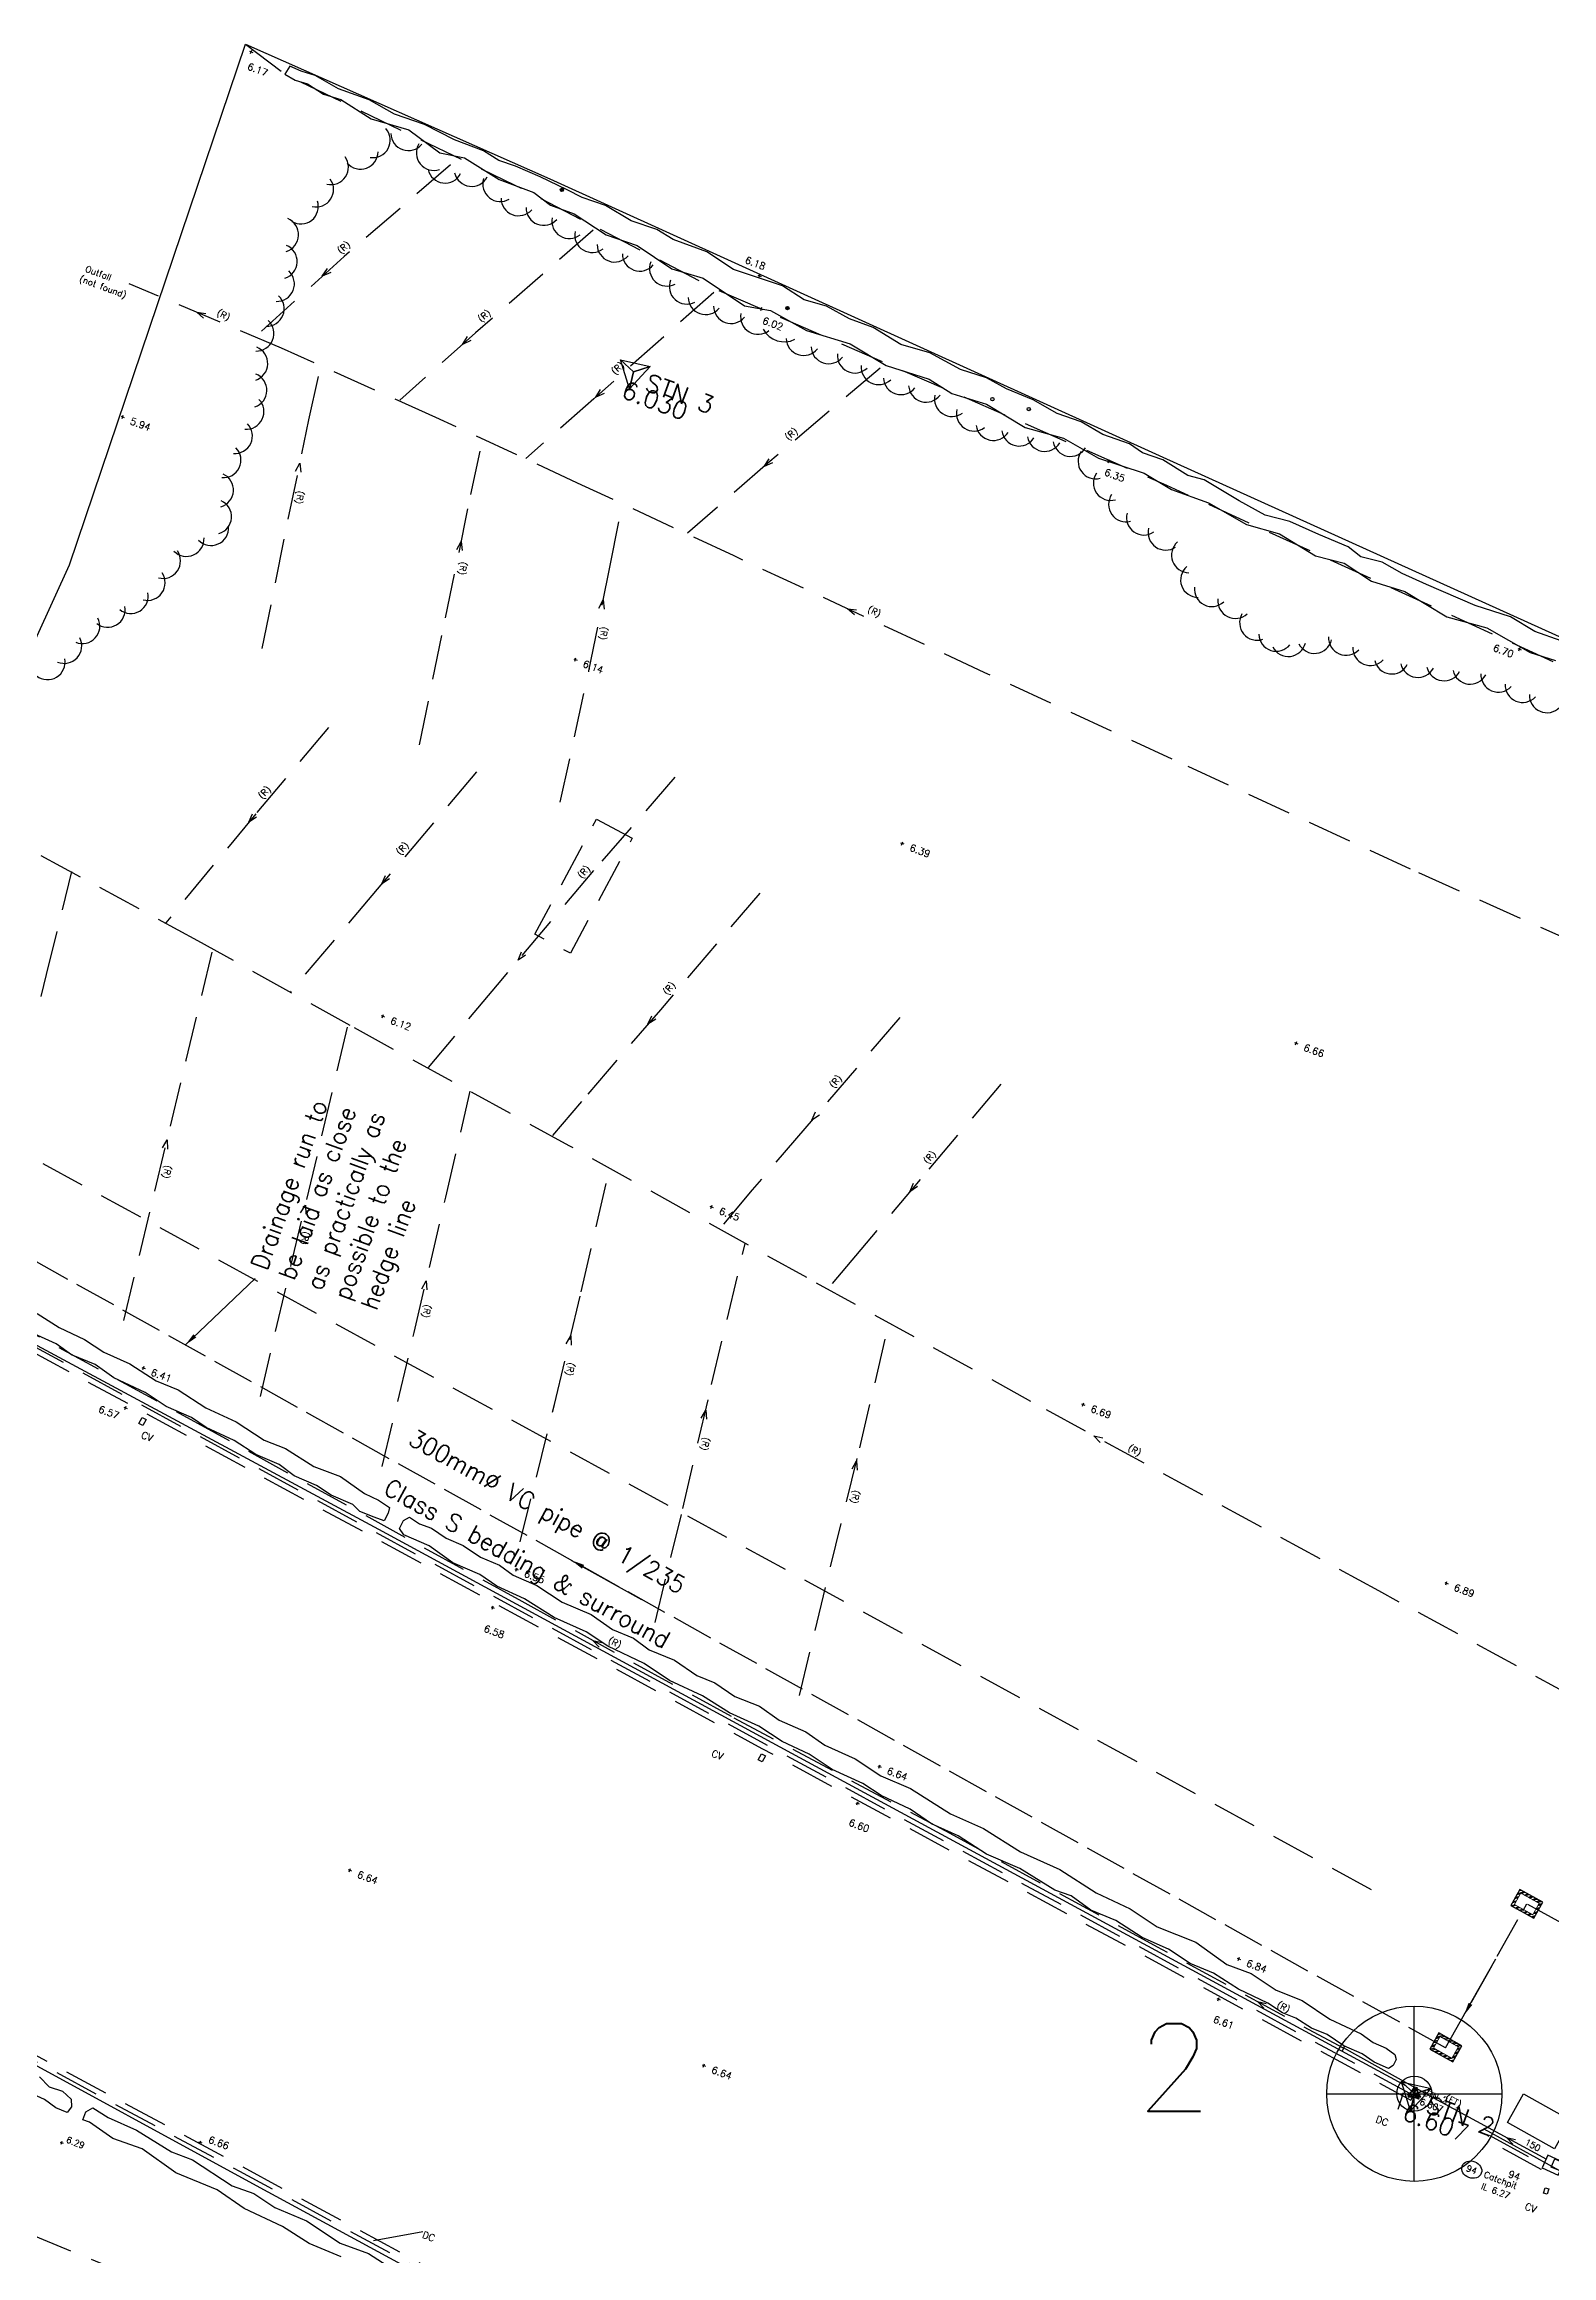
# Model space of a CAD drawing. Header units: millimetres. Extents: x 521005098 to 521837086, y 174609906 to 175681253.
# Drawn here: x 521221462 to 521307464, y 175063142 to 175189296 of the extents above; entities that cross this region are included whole.
import ezdxf
from ezdxf.enums import TextEntityAlignment as Align

# ---------------------------------------------------------------- set-up
doc = ezdxf.new("R2010")
doc.units = ezdxf.units.MM
doc.header["$LTSCALE"] = 200
for name, pattern in [('layout$0$ACAD_ISO02W100', [15, 12, -3]), ('layout$0$DASHED', [19.05, 12.7, -6.35]), ('layout$0$HIDDEN', [9.525, 6.35, -3.175]), ('layout$0$survey$0$DASHED', [19.05, 12.7, -6.35])]:
    doc.linetypes.add(name, pattern=pattern)
for name, color, linetype in [('layout$0$ED-CHAMBER', 7, 'layout$0$HIDDEN'), ('layout$0$ED-STORM', 3, 'Continuous'), ('layout$0$GT-surface water', 150, 'layout$0$ACAD_ISO02W100'), ('layout$0$GT0-35TXT', 3, 'Continuous'), ('layout$0$GTsymbol', 7, 'Continuous'), ('layout$0$survey$0$BOUNDARY', 8, 'Continuous'), ('layout$0$survey$0$CONTROL', 8, 'Continuous'), ('layout$0$survey$0$DETAIL', 8, 'Continuous'), ('layout$0$survey$0$LEVEL', 8, 'Continuous'), ('layout$0$survey$0$MH_NUMBER', 8, 'Continuous'), ('layout$0$survey$0$SERVICE', 8, 'Continuous'), ('layout$0$survey$0$SPORTS_PITCH', 8, 'layout$0$survey$0$DASHED'), ('layout$0$survey$0$TEXT_SERVICE', 8, 'Continuous'), ('layout$0$survey$0$VEGETATION', 8, 'Continuous')]:
    doc.layers.add(name, color=color, linetype=linetype)
doc.styles.add('layout$0$GT1to500', font='romans.shx', dxfattribs={"width": 0.95, "height": 1000})
doc.styles.add('layout$0$GTANYHEIGHT', font='romans.shx', dxfattribs={"width": 0.95})
doc.styles.add('layout$0$ROMANS', font='Romans.shx')
doc.styles.add('layout$0$survey$0$ROMANS', font='Romans.shx')
doc.dimstyles.new('layout$0$NOTEARROW', dxfattribs={"dimscale": 250, "dimtxt": 2, "dimasz": 3, "dimexe": 1, "dimexo": 1, "dimgap": 1, "dimtad": 2, "dimtih": 1, "dimtoh": 1, "dimdec": 4, "dimzin": 0, "dimdsep": 46, "dimtxsty": 'layout$0$GTANYHEIGHT', "dimcen": 3.5, "dimclrd": 7, "dimclre": 7, "dimclrt": 3, "dimadec": 0, "dimazin": 0, "dimtfac": 1, "dimtdec": 4, "dimtofl": 0, "dimtmove": 0, "dimatfit": 3, "dimfxl": 1, "dimtolj": 1, "dimtzin": 0, "dimarcsym": 0})

# ---------------------------------------------------------------- blocks, each defined once
blk = doc.blocks.new('layout$0$S')
at = {"layer": 'layout$0$ED-STORM'}
blk.add_lwpolyline([(-0.5, 0.15), (0, 0), (-0.5, -0.15)], dxfattribs=at)
blk = doc.blocks.new('layout$0$1200X750')
at = {"layer": 'layout$0$GTsymbol', "linetype": 'Continuous'}
h = blk.add_hatch(dxfattribs=at)
h.set_pattern_fill('ANSI32', scale=500, style=0)
h.set_pattern_definition([(45, (7491.12, -48375.63), (-132.5825, 132.5825), []), (45, (7579.5, -48375.63), (-132.5825, 132.5825), [])])
h.paths.add_polyline_path([(-749, 528), (-749, -522), (751, -522), (751, 528)])
h.paths.add_polyline_path([(601, 378), (601, -372), (-599, -372), (-599, 378)], flags=16)
at = {"layer": 'layout$0$GTsymbol', "color": 6, "linetype": 'Continuous'}
blk.add_lwpolyline([(-749, -522), (751, -522), (751, 528), (-749, 528)], close=True, dxfattribs=at)
at = {"layer": 'layout$0$GTsymbol', "color": 7, "linetype": 'Continuous', "const_width": 50}
blk.add_lwpolyline([(-599, -372), (601, -372), (601, 378), (-599, 378)], close=True, dxfattribs=at)
blk = doc.blocks.new('layout')
at = {"layer": 'layout$0$survey$0$VEGETATION', "linetype": 'Continuous'}
h = blk.add_hatch(color=256, dxfattribs=at)
edge = h.paths.add_edge_path()
edge.add_arc((521250995, 175180985.5), 95.5, 0, 360)
h = blk.add_hatch(color=256, dxfattribs=at)
edge = h.paths.add_edge_path()
edge.add_arc((521263857.5, 175174244.8), 95.5, 0, 360)
h = blk.add_hatch(color=256, dxfattribs=at)
edge = h.paths.add_edge_path()
edge.add_arc((521277627.7, 175168481.1), 95.5, 0, 360)
edge = h.paths.add_edge_path()
edge.add_arc((521275556.2, 175169048.7), 95.5, 0, 360)
at = {"layer": 'layout$0$ED-CHAMBER'}
blk.add_lwpolyline([(521308159.3, 175068456.7), (521307241.6, 175068880.5), (521306910.4, 175068163.2), (521307828.2, 175067739.5), (521308159.3, 175068456.7)], dxfattribs=at)
at = {"layer": 'layout$0$ED-STORM', "linetype": 'layout$0$DASHED'}
for points in [[(521244646.2, 175182418.3), (521238568.1, 175177184.3), (521233527.3, 175172636.4)], [(521252772.7, 175178681), (521246067.9, 175172829.9), (521241745.8, 175169000.3)], [(521447926.2, 175063346.4), (521435794.7, 175070011), (521423178.1, 175077001.5), (521412563, 175082779.4), (521399082.3, 175090389), (521390440.5, 175095126.8), (521378571.7, 175101721.8), (521363695.9, 175109587.2), (521351276.7, 175116073.3), (521338089.4, 175122971.2), (521323274.4, 175130651.2), (521313569.8, 175135780.9), (521309163.5, 175137878), (521299410.1, 175142239.6), (521285809.7, 175148511.1), (521275130, 175153441.2), (521260818.6, 175160103.1), (521251886, 175164266.5), (521243802.9, 175168003.7), (521235004.4, 175171959.6), (521226301.8, 175175635.5)], [(521259665.2, 175175139.4), (521252817.4, 175169065), (521248933.7, 175165668.3)], [(521233901.1, 175154832.8), (521235381.6, 175162202.9), (521236565.9, 175167866.9), (521237251.5, 175170949.2)], [(521269146.8, 175170819.8), (521262746.6, 175165391.6), (521258160, 175161406)], [(521242867.9, 175149338.9), (521244357.9, 175156575.3), (521245803.6, 175163605.9), (521246479.3, 175166791.8)], [(521250893.4, 175146057), (521252537.8, 175153561.1), (521253746.8, 175159552.2), (521254441.6, 175163050.9)], [(521237683.3, 175150311.5), (521233531.2, 175145398.9), (521228393.6, 175139184.2)], [(521246128.4, 175147789.3), (521240457.3, 175141090.7), (521235511.3, 175135243.8)], [(521257445.3, 175147480.3), (521252799.6, 175142161), (521247303.7, 175135641), (521243361.3, 175130926.6)], [(521429507.4, 175027460.2), (521414994.3, 175035555.5), (521400612.1, 175043709.8), (521391219.7, 175048910.7), (521379652.4, 175055441.7), (521365550.8, 175063288.8), (521348707.1, 175072752), (521331841.3, 175082272.3), (521315484.5, 175091325.8), (521297589.9, 175101068), (521277754.6, 175111871.8), (521264960.7, 175118937.3), (521251410.1, 175126459.1), (521238914.2, 175133321), (521230223, 175138158.8), (521220477.1, 175143439.5), (521215323.8, 175146309.5)], [(521217927.9, 175120616.3), (521219508.6, 175127558.5), (521221598.3, 175136225), (521223042.8, 175142106.2)], [(521262276.1, 175140874.9), (521256611.5, 175134222.7), (521252107.2, 175128991.6), (521250438.6, 175127023)], [(521225999, 175116498.6), (521227776.6, 175123866.1), (521229559.5, 175131334.6), (521231071.4, 175137657.2)], [(521270277.1, 175133784.2), (521264857.1, 175127452.7), (521261851.8, 175123939.1), (521259985.9, 175121718.7)], [(521233796.6, 175112157.6), (521235551, 175119680.2), (521237307.3, 175127034), (521238796.5, 175133397.6)], [(521276028.3, 175129974.8), (521271432.7, 175124528.4), (521268045.4, 175120544.7), (521266184.4, 175118322.6)], [(521240742, 175108162.2), (521242566.4, 175115799.7), (521244372.8, 175123519.8), (521245766, 175129583)], [(521248610.4, 175103865.3), (521250571.9, 175111695.5), (521252084.3, 175118121), (521253713.7, 175125120.9)], [(521295575.7, 175074975.3), (521284976.1, 175080743.3), (521273140.1, 175087223), (521260671.2, 175093895.7), (521248724, 175100454.9), (521231239.3, 175110060.1), (521219353.9, 175116552.8), (521208834.5, 175122317.9), (521205428.5, 175124203.9)], [(521256310.3, 175099262.5), (521257893.3, 175105775.4), (521259536.3, 175112840.7), (521261451.3, 175120894.5)], [(521264548.5, 175095098.4), (521266325.5, 175102449.9), (521267989.1, 175109236.4), (521269652.4, 175116326.7)]]:
    blk.add_lwpolyline(points, dxfattribs=at)
at = {"layer": 'layout$0$ED-STORM'}
for points in [[(521295627.4, 175075069.8), (521295505.8, 175074817.1)], [(521307186.9, 175068633.9), (521300531.5, 175072244.3), (521295584.7, 175074999.1)]]:
    blk.add_lwpolyline(points, dxfattribs=at)
blk.add_ellipse((521302897.1, 175068055.8), major_axis=(546.6, -203.5), ratio=0.82667445, dxfattribs=at)
at = {"layer": 'layout$0$GT-surface water', "flags": 128}
for points in [[(521301407.3, 175075000.9), (521213323.1, 175124128)], [(521301407.3, 175075000.9), (521306036.7, 175083211.9)], [(521384277.8, 175039808.8), (521306036.7, 175083211.9)]]:
    blk.add_lwpolyline(points, dxfattribs=at)
at = {"layer": 'layout$0$survey$0$BOUNDARY', "linetype": 'Continuous'}
for p, q in [((521222903, 175159598.6), (521232950.8, 175189295.9)), ((521232950.8, 175189295.9), (521250309.8, 175181610.4)), ((521210857.6, 175120554.8), (521240537.9, 175104597.7)), ((521233580, 175067139.1), (521193939.5, 175088728.4)), ((521303587.7, 175070383.2), (521391086.3, 175022145)), ((521274583.5, 175044888.1), (521233580, 175067139.1))]:
    blk.add_line(p, q, dxfattribs=at)
at = {"layer": 'layout$0$survey$0$BOUNDARY', "linetype": 'Continuous', "flags": 128}
for points in [[(521250309.8, 175181610.4), (521285284, 175165744.9), (521315285.2, 175152169), (521315749.3, 175151773.1)], [(521197850.7, 175106510.2), (521203538.9, 175118054.5), (521209877.6, 175131034.1), (521222903, 175159598.6)], [(521240537.9, 175104597.7), (521264548.2, 175091558), (521299153.7, 175072829.1)]]:
    blk.add_lwpolyline(points, dxfattribs=at)
at = {"layer": 'layout$0$survey$0$CONTROL', "linetype": 'Continuous'}
for p, q in [((521255078, 175170613.3), (521254344.7, 175171293.2)), ((521254344.7, 175171293.2), (521256033.5, 175170908.4)), ((521254855.9, 175169638.3), (521254344.7, 175171293.2)), ((521254344.7, 175171293.2), (521255078, 175170613.3)), ((521256033.5, 175170908.4), (521254855.9, 175169638.3)), ((521254855.9, 175169638.3), (521255078, 175170613.3)), ((521255078, 175170613.3), (521254855.9, 175169638.3)), ((521255078, 175170613.3), (521256033.5, 175170908.4)), ((521256033.5, 175170908.4), (521255078, 175170613.3)), ((521299623.2, 175072382), (521298889.9, 175073061.9)), ((521298889.9, 175073061.9), (521300578.6, 175072677.1)), ((521299401, 175071407), (521298889.9, 175073061.9)), ((521298889.9, 175073061.9), (521299623.2, 175072382)), ((521300578.6, 175072677.1), (521299401, 175071407)), ((521299401, 175071407), (521299623.2, 175072382)), ((521299623.2, 175072382), (521299401, 175071407)), ((521299623.2, 175072382), (521300578.6, 175072677.1)), ((521300578.6, 175072677.1), (521299623.2, 175072382))]:
    blk.add_line(p, q, dxfattribs=at)
at = {"layer": 'layout$0$survey$0$CONTROL', "linetype": 'Continuous', "flags": 128}
for points in [[(521299623, 175067382), (521299623, 175077382)], [(521294623, 175072382), (521304623, 175072382)], [(521299623, 175072382), (521299762.6, 175072756.9), (521299877.8, 175072073.7), (521299623, 175072382), (521299228.6, 175072315.5), (521299762.6, 175072756.9), (521299623, 175072382), (521299877.8, 175072073.7), (521299228.6, 175072315.5), (521299623, 175072382)], [(521299626.3, 175072383.6), (521299626.3, 175072783.6), (521299972.7, 175072183.6), (521299626.3, 175072383.6), (521299279.9, 175072183.6), (521299626.3, 175072783.6), (521299626.3, 175072383.6), (521299972.7, 175072183.6), (521299279.9, 175072183.6), (521299626.3, 175072383.6)]]:
    blk.add_lwpolyline(points, dxfattribs=at)
at = {"layer": 'layout$0$survey$0$CONTROL', "linetype": 'Continuous'}
for radius in [5000, 1000]:
    blk.add_circle((521299623, 175072382), radius, dxfattribs=at)
at = {"layer": 'layout$0$survey$0$DETAIL', "linetype": 'layout$0$survey$0$DASHED', "flags": 128}
blk.add_lwpolyline([(521232950.8, 175189295.9), (521235185, 175187595.7), (521248311.4, 175181261.1), (521259769.1, 175175326.8), (521285492.4, 175164142.8), (521314586.5, 175150866.4), (521327019, 175144152.4), (521345424.5, 175132393.5), (521369099.7, 175119149), (521375467.4, 175115899.3), (521396203.4, 175104686.9), (521423800.4, 175088843.4), (521456079.7, 175069552.6), (521466040.6, 175065559.2), (521481796.4, 175060226.3), (521483655, 175060312.5), (521487686.4, 175057605), (521495809.7, 175053712.7), (521515753.7, 175047237.8), (521516449.6, 175047215.8), (521525043.8, 175045326.5), (521527445.3, 175043657.1), (521543294.9, 175036981.1), (521548395, 175036151), (521560734.2, 175031080), (521590940.2, 175021376), (521591984.4, 175019827.7), (521591644.7, 175017012), (521590064.5, 175012914.8), (521584244.3, 174996698.8), (521576284.4, 174975976.2), (521575181.7, 174972455.5), (521575309.1, 174969599.3), (521577465.2, 174967594.1)], dxfattribs=at)
blk.add_lwpolyline([(521252970.9, 175145086.3), (521254997, 175143997.7), (521251475.7, 175137443.8), (521249449.6, 175138532.3)], close=True, dxfattribs=at)
at = {"layer": 'layout$0$survey$0$DETAIL', "linetype": 'Continuous', "flags": 128}
blk.add_lwpolyline([(521307620.1, 175069250.2), (521304935.2, 175070738.7), (521305841.9, 175072374.2), (521308526.8, 175070885.7)], close=True, dxfattribs=at)
at = {"layer": 'layout$0$survey$0$LEVEL', "flags": 128}
for points in [[(521233179.2, 175188898.7), (521233366.6, 175188828.9)], [(521233238, 175188770.1), (521233307.8, 175188957.5)], [(521262168.4, 175176125.2), (521262355.8, 175176055.4)], [(521262227.2, 175175996.6), (521262297, 175176184)], [(521262276.3, 175174240.8), (521262463.7, 175174171)], [(521262335.1, 175174112.2), (521262404.9, 175174299.6)], [(521225843.2, 175168077), (521226030.6, 175168007.2)], [(521225902, 175167948.4), (521225971.8, 175168135.8)], [(521282096.5, 175165552.7), (521282283.9, 175165482.9)], [(521282155.3, 175165424), (521282225.1, 175165611.5)], [(521251668.1, 175154236.2), (521251855.5, 175154166.4)], [(521251726.9, 175154107.6), (521251796.7, 175154295)], [(521305522.5, 175154819), (521305709.9, 175154749.2)], [(521305581.3, 175154690.4), (521305651.1, 175154877.8)], [(521270311.1, 175143745.2), (521270498.6, 175143675.4)], [(521270370, 175143616.6), (521270439.8, 175143804)], [(521240688.5, 175133882), (521240875.9, 175133812.2)], [(521240747.3, 175133753.4), (521240817.1, 175133940.8)], [(521292784.4, 175132347.7), (521292971.8, 175132277.9)], [(521292843.2, 175132219.1), (521292913, 175132406.6)], [(521259438.3, 175123016.5), (521259625.8, 175122946.7)], [(521259497.2, 175122887.8), (521259567, 175123075.3)], [(521227025.3, 175113819.9), (521227212.7, 175113750.1)], [(521227084.1, 175113691.3), (521227153.9, 175113878.7)], [(521226004.1, 175111546.6), (521226191.5, 175111476.8)], [(521226062.9, 175111418), (521226132.7, 175111605.4)], [(521280636.4, 175111739.7), (521280823.8, 175111669.9)], [(521280695.2, 175111611), (521280765, 175111798.5)], [(521248314.4, 175102330.7), (521248501.8, 175102260.9)], [(521248373.2, 175102202.1), (521248443, 175102389.5)], [(521301356.2, 175101546), (521301543.7, 175101476.2)], [(521301415.1, 175101417.4), (521301484.8, 175101604.8)], [(521246950.9, 175100160.5), (521247138.3, 175100090.7)], [(521247009.7, 175100031.9), (521247079.5, 175100219.3)], [(521269015.3, 175091087), (521269202.8, 175091017.2)], [(521269074.1, 175090958.4), (521269143.9, 175091145.8)], [(521267765.6, 175088986.3), (521267953, 175088916.5)], [(521267824.4, 175088857.7), (521267894.2, 175089045.1)], [(521238795.8, 175085176.4), (521238983.2, 175085106.6)], [(521238854.6, 175085047.8), (521238924.4, 175085235.2)], [(521289515.5, 175080118.2), (521289703, 175080048.4)], [(521289574.3, 175079989.6), (521289644.1, 175080177)], [(521288353.2, 175077813.2), (521288540.6, 175077743.4)], [(521288412, 175077684.6), (521288481.8, 175077872)], [(521259002.3, 175074031.8), (521259189.8, 175073962)], [(521259061.2, 175073903.2), (521259131, 175074090.6)], [(521222362.5, 175069627.1), (521222549.9, 175069557.3)], [(521222421.3, 175069498.5), (521222491.1, 175069685.9)], [(521230263.2, 175069647.2), (521230450.6, 175069577.4)], [(521230322, 175069518.6), (521230391.8, 175069706)]]:
    blk.add_lwpolyline(points, dxfattribs=at)
at = {"layer": 'layout$0$survey$0$SERVICE', "linetype": 'layout$0$survey$0$DASHED', "flags": 128}
for points in [[(521299571.5, 175072286.7), (521262550, 175092344.6), (521211665.7, 175120019.2), (521210521.6, 175119568.3), (521194427, 175089384), (521194900.2, 175088295.1), (521232610.7, 175067960.6), (521275297.2, 175044803.6), (521275440.2, 175045067.3), (521232753.7, 175068224.3), (521195134, 175088509.9), (521194759.9, 175089370.7), (521210734.4, 175119329.7), (521211645.4, 175119688.7), (521262407.1, 175092080.8), (521299428.6, 175072023)], [(521303884.3, 175070027.9), (521307007, 175068325.2), (521306863.4, 175068061.8), (521303740.7, 175069764.5)]]:
    blk.add_lwpolyline(points, close=True, dxfattribs=at)
at = {"layer": 'layout$0$survey$0$SERVICE', "linetype": 'Continuous', "flags": 128}
for points in [[(521226855.8, 175110622.1), (521227042.1, 175110964.7), (521227270.5, 175110840.4), (521227084.2, 175110497.8)], [(521262192.3, 175091432.5), (521262378.6, 175091775.1), (521262607, 175091650.8), (521262420.7, 175091308.2)], [(521307941.3, 175067979.9), (521307434.9, 175068194.5), (521307633.9, 175068664.1), (521308140.3, 175068449.5)], [(521307087.5, 175067020), (521307297.2, 175066953.4), (521307200.4, 175066648.4), (521306990.7, 175066715)]]:
    blk.add_lwpolyline(points, close=True, dxfattribs=at)
at = {"layer": 'layout$0$survey$0$SPORTS_PITCH', "linetype": 'layout$0$survey$0$DASHED', "flags": 128}
blk.add_lwpolyline([(521214687.3, 175129098.1), (521298042.9, 175083547.5)], dxfattribs=at)
blk.add_lwpolyline([(521304315, 174970571.6), (521194420.8, 175015857.1), (521215682.9, 175066441.2), (521325268.7, 175021130.6)], close=True, dxfattribs=at)
at = {"layer": 'layout$0$survey$0$TEXT_SERVICE', "linetype": 'Continuous'}
for p, q in [((521298992.5, 175072440.1), (521298680.7, 175071485.3)), ((521240244.1, 175064007), (521243058.6, 175064529.9))]:
    blk.add_line(p, q, dxfattribs=at)
at = {"layer": 'layout$0$survey$0$VEGETATION', "linetype": 'Continuous', "flags": 128}
for points in [[(521307994.8, 175155260), (521306496.3, 175155802.3), (521305099.8, 175156628.9), (521303090.7, 175157274.8), (521300317.6, 175158477.7), (521298934.7, 175159111.8), (521297794.8, 175159757.7), (521296562.3, 175160063.3), (521295854.3, 175160633.5), (521294171.7, 175161329.9), (521292525, 175162079.3), (521291122.3, 175162431.3), (521289634.2, 175163240.8), (521287629.4, 175164447.2), (521286697.9, 175164691.9), (521285278.8, 175165595), (521284115.2, 175165994.2), (521283369.7, 175166494.4), (521281852.4, 175167042.3), (521280618.9, 175167757.1), (521279245.7, 175168234.4), (521277883, 175169014.3), (521276358.1, 175169633.2), (521275212.6, 175170264.1), (521273728.4, 175170750.2), (521271982.1, 175171690), (521270336, 175172166.6), (521268757.9, 175173146), (521267405.3, 175173632.6), (521266085.7, 175174345.4), (521264815, 175174716.6), (521263579.3, 175175517.4), (521260786.4, 175176438.1), (521259254.9, 175177451.2), (521257339.1, 175178164.6), (521256408.7, 175178732.4), (521254943.5, 175179228.7), (521253477.8, 175180098.1), (521252143.9, 175180543.7), (521251290.5, 175180997.7), (521249759.6, 175181738), (521248350.6, 175182347.9), (521247396.6, 175182669), (521246526.1, 175183214.6), (521244875.1, 175183848), (521243157, 175184726.2), (521241449, 175185311.1), (521239996.5, 175186124.5), (521238254.7, 175186756), (521236916.4, 175187509.8), (521236121.4, 175187754.7), (521235473.2, 175188047.3), (521235185, 175187595.7), (521235775.2, 175187244.2), (521236486.3, 175187039.3), (521237397.4, 175186445.3), (521238378.5, 175186139.9), (521240121.3, 175185034.7), (521242257.5, 175184409.6), (521244021.5, 175183105.5), (521245431.5, 175182818.9), (521247410.3, 175181588.2), (521249401, 175180847), (521250338.5, 175180121.1), (521251685.5, 175179619.5), (521253524, 175178424), (521255291.9, 175177816.8), (521257267.2, 175176485.2), (521259047.9, 175175958.4), (521261408.9, 175174381), (521262893.9, 175174116.4), (521264951, 175172958.6), (521267446.4, 175172199.8), (521269490.6, 175170961.7), (521271944.9, 175170184.1), (521273243, 175169376.5), (521275212.7, 175168762.2), (521277431, 175167442.3), (521279602.6, 175166821.1), (521281614.8, 175165680.1), (521284213.2, 175164831.8), (521285770.6, 175163893.4), (521287871.6, 175163128.1), (521290052.3, 175161890.3), (521291939.5, 175161374.9), (521293993.2, 175160116.3), (521295626, 175159695.7), (521297185, 175158671.2), (521299074.4, 175158069.9), (521301470.5, 175156632.7), (521303758, 175156002.3), (521306236.3, 175154602.6), (521307683.2, 175154148.6)], [(521240528.6, 175106252.2), (521241159, 175105829.6), (521241084.2, 175105508.6), (521240853.7, 175105057.7), (521240287.7, 175105268.4), (521239471, 175105599.4), (521239062.6, 175105993), (521237831.2, 175106532), (521237003.2, 175107072.9), (521235720.2, 175107631.7), (521234869.4, 175108279.5), (521233532.8, 175108848.7), (521232304.9, 175109655.7), (521230708.7, 175110393.2), (521229855.2, 175110961.5), (521228425.2, 175111592.4), (521227228, 175112389.1), (521225436.2, 175113226.2), (521224366.2, 175113982.5), (521223013, 175114531.1), (521222137.7, 175115161.2), (521220889.4, 175115726.2)], [(521221065, 175116895.2), (521222321.6, 175116087.3), (521223758.9, 175115407.8), (521224870.1, 175114689.9), (521226341.4, 175114025.7), (521227841.9, 175113055.5), (521229097, 175112533.1), (521230689, 175111519.9), (521232405.1, 175110719.8), (521234001, 175109669.3), (521235227.9, 175109193.3), (521236832.7, 175108166.4), (521238370.5, 175107584.8), (521239730.7, 175106622.1), (521240528.6, 175106252.2)], [(521222502.4, 175072533.3), (521222990.7, 175072082.4), (521223010.3, 175071637.9), (521222774.9, 175071322), (521222115.4, 175071584.4), (521221483.1, 175072055.3), (521220186.2, 175072639.1)], [(521221186.3, 175073343.4), (521221735.8, 175072785.7), (521222502.4, 175072533.3)], [(521238409.7, 175063088), (521236584.6, 175063834.9), (521235061.5, 175064805.6), (521232872.1, 175065839.4), (521231334.5, 175066903.1), (521228968.1, 175067868.3), (521227054.7, 175069236.6), (521225373.9, 175069828.8), (521224053.9, 175070757.5), (521223669.7, 175070900.6), (521223834.7, 175071343.6), (521224241.9, 175071578.7), (521225110.7, 175071019.8), (521226727.2, 175070300.2), (521228725.2, 175069068.6), (521229922.1, 175068622.9), (521232190.2, 175067122.5), (521233427.7, 175066695.4), (521234611.2, 175065898.7), (521236416, 175065142.5), (521238347.7, 175063868.3), (521239958.4, 175063268.6), (521241886.3, 175062029.5)]]:
    blk.add_lwpolyline(points, dxfattribs=at)
blk.add_lwpolyline([(521280042.8, 175083667.3), (521279112.1, 175083993.9), (521277119.2, 175085240.2), (521275224.9, 175086044.2), (521273604.3, 175087096.9), (521272083.2, 175087783.9), (521270869.7, 175088619.4), (521269199.2, 175089405.8), (521268159.5, 175090079.3), (521266414.4, 175090871.6), (521265098.5, 175091756.2), (521263559.3, 175092482.8), (521262226.7, 175093344), (521260549, 175094111.2), (521259015.2, 175095087.9), (521257126.7, 175095966.5), (521255694.6, 175096918.8), (521253612.1, 175097924.4), (521252378.1, 175098734.6), (521250552.4, 175099546), (521248856.2, 175100606.6), (521247278.4, 175101347.6), (521246306, 175102005.6), (521244768, 175102677), (521243416.4, 175103631.2), (521241974.8, 175104266.6), (521241723.7, 175104623.2), (521241951.1, 175105086.6), (521242305.5, 175105272.6), (521242874.3, 175104885.4), (521243555.8, 175104653.6), (521244394.5, 175104078.2), (521245368.8, 175103660.6), (521246356.9, 175102985.7), (521247431.1, 175102541.9), (521248213.5, 175101964.4), (521249565.9, 175101384.1), (521251015.5, 175100416.8), (521252666.6, 175099725.3), (521253879, 175098857.3), (521255082, 175098376.5), (521255975.1, 175097713.8), (521257421.4, 175097120.4), (521258685.5, 175096244.1), (521259724.7, 175095824.3), (521260862.3, 175095049.9), (521262258, 175094497.4), (521263382.3, 175093693.1), (521264914.2, 175093035), (521265986.8, 175092262.9), (521267725.9, 175091483.8), (521269179.1, 175090526.2), (521270888.3, 175089789.8), (521273157.2, 175088342.1), (521275040.8, 175087509.2), (521277154.3, 175086183.7), (521279399.2, 175085172.4), (521281474.1, 175083851.7), (521283415.2, 175082941.2), (521284950.4, 175081909.2), (521287154.1, 175081022.8), (521288918.5, 175079752), (521290320.6, 175079248.8), (521291741.4, 175078292.3), (521293229.8, 175077694.2), (521294803.5, 175076647.8), (521296595.7, 175075805.1), (521297273.8, 175075309.9), (521298013.8, 175074975.7), (521298515.1, 175074613.6), (521298577.2, 175074338.4), (521298419.2, 175074002.6), (521298152.6, 175073816.8), (521297332.5, 175074177), (521296643.2, 175074652.9), (521295595.4, 175075108.8), (521294655.5, 175075765.8), (521293757.1, 175076122.2), (521292859.5, 175076686.6), (521292096, 175076992.8), (521291262.8, 175077547.1), (521289589.8, 175078356.4), (521288160.8, 175079261.2), (521286843.3, 175079817.5), (521285599.8, 175080631.3), (521284088.4, 175081305.8), (521282602.7, 175082264.6), (521281169.7, 175082864)], close=True, dxfattribs=at)
at = {"layer": 'layout$0$survey$0$VEGETATION', "linetype": 'Continuous'}
for centre in [(521250995, 175180985.5), (521263857.5, 175174244.8), (521275556.2, 175169048.7), (521277627.7, 175168481.1)]:
    blk.add_circle(centre, 95.5, dxfattribs=at)
for centre, radius, start, end in [((521240201.1, 175183825.3), 1000, 262.02919, 41.30092), ((521242232.7, 175184227.8), 1000, 181.185719, 320.457449), ((521237817.1, 175182284.5), 1000, 256.7363, 36.00803), ((521239506.1, 175183168.3), 1000, 220.634805, 359.906536), ((521243690.5, 175183094.6), 1000, 148.99265, 288.264381), ((521236969.4, 175181009.9), 1000, 256.7363, 36.00803), ((521244328.9, 175182373.7), 1000, 193.32578, 332.597511), ((521245848.1, 175182186.2), 1000, 193.32578, 332.597511), ((521247479.2, 175181318.4), 1000, 161.711214, 300.982945), ((521236098.8, 175180042.4), 1000, 238.766398, 18.038128), ((521248521.6, 175180512.5), 1000, 179.420776, 318.692506), ((521234967.3, 175178430.6), 1000, 287.543549, 66.81528), ((521249951.2, 175179965.3), 1000, 179.420776, 318.692506), ((521251415.4, 175179211.7), 1000, 169.037661, 308.309391), ((521234892, 175176901.7), 1000, 287.543549, 66.81528), ((521252723, 175178415.8), 1000, 169.037661, 308.309391), ((521254002.1, 175177872.7), 1000, 180.519472, 319.791203), ((521255441.9, 175177353), 1000, 180.519472, 319.791203), ((521256989, 175176501.9), 1000, 158.014651, 297.286381), ((521234733.7, 175175626.3), 1000, 267.964962, 47.236692), ((521258120.3, 175175470.7), 1000, 158.014651, 297.286381), ((521234150.4, 175174211), 1000, 267.964962, 47.236692), ((521259196.6, 175174873.1), 1000, 181.07483, 320.34656), ((521260641.4, 175174367.4), 1000, 181.07483, 320.34656), ((521233567, 175172795.7), 1000, 267.964962, 47.236692), ((521262186.8, 175173746), 1000, 169.114491, 308.386221), ((521263681.1, 175173691.5), 1371.8, 208.552465, 296.380471), ((521233214.3, 175171086.2), 1000, 288.386466, 67.658197), ((521264784.8, 175172544.9), 1000, 182.112157, 321.383887), ((521266212.6, 175172074), 1000, 182.112157, 321.383887), ((521267713, 175171537.9), 1000, 174.303939, 313.57567), ((521233161.5, 175169556.4), 1000, 288.386466, 67.658197), ((521269063.6, 175170877.4), 1000, 174.303939, 313.57567), ((521270331.1, 175170307), 1000, 183.690579, 322.962309), ((521232994.5, 175168335.6), 1000, 264.992325, 44.264056), ((521271771.3, 175169875.7), 1000, 183.690579, 322.962309), ((521273248.8, 175169059.5), 1000, 166.911292, 306.183022), ((521274503.2, 175168230.7), 1000, 166.911292, 306.183022), ((521232338.5, 175166952.5), 1000, 264.992325, 44.264056), ((521275611.9, 175167693.8), 1000, 188.088204, 327.359935), ((521277081, 175167374.1), 1000, 188.088204, 327.359935), ((521278536.9, 175167069.2), 1000, 189.437144, 328.708875), ((521280013.1, 175166784.2), 1000, 189.437144, 328.708875), ((521231682.6, 175165569.4), 1000, 264.992325, 44.264056), ((521281442.9, 175165500.1), 1000, 145.681559, 284.953289), ((521231256.5, 175163868.8), 1000, 286.235356, 65.507087), ((521282312.1, 175164273.3), 1000, 145.681559, 284.953289), ((521231146.3, 175162342), 1000, 286.235356, 65.507087), ((521283181.3, 175163046.5), 1000, 145.681559, 284.953289), ((521230977.6, 175161702.8), 1000, 224.367517, 3.639247), ((521284201.4, 175162299.4), 1000, 165.415077, 304.686807), ((521285433.7, 175161438.1), 1000, 165.415077, 304.686807), ((521228235.9, 175159824.1), 1000, 255.398195, 34.669925), ((521229579.3, 175161080.2), 1000, 224.367517, 3.639247), ((521286767.7, 175160147.3), 1000, 130.710531, 269.982261), ((521227358.7, 175158569.6), 1000, 255.398195, 34.669925), ((521287290.5, 175158737.7), 1000, 130.710531, 269.982261), ((521226395.6, 175157822.6), 1000, 231.183196, 10.454926), ((521288073.9, 175158218.3), 1000, 173.445652, 312.717383), ((521289414.5, 175157537.7), 1000, 173.445652, 312.717383), ((521223635.5, 175156105.4), 1000, 247.85362, 27.125351), ((521225081, 175157038.3), 1000, 231.183196, 10.454926), ((521290655.7, 175156293.5), 1000, 149.951226, 289.222956), ((521222601.1, 175154977), 1000, 247.85362, 27.125351), ((521291747.6, 175155669.3), 1000, 181.931379, 321.203109), ((521292433.5, 175155370.4), 1000, 207.211166, 346.482897), ((521293926.2, 175155549.7), 1000, 207.211166, 346.482897), ((521295728.4, 175155442.3), 1000, 177.425754, 316.697485), ((521221648.9, 175154047.4), 1000, 231.675582, 10.947313), ((521297113, 175154856.3), 1000, 177.425754, 316.697485), ((521298336.3, 175154371.5), 1000, 192.956552, 332.228282), ((521299827.2, 175154177.7), 1000, 192.956552, 332.228282), ((521301318.1, 175153983.9), 1000, 192.956552, 332.228282), ((521302809.1, 175153790), 1000, 192.956552, 332.228282), ((521304419.3, 175153337.8), 1000, 177.362636, 316.634367), ((521305803.2, 175152750.4), 1000, 177.362636, 316.634367), ((521307187.2, 175152162.9), 1000, 177.362636, 316.634367)]:
    blk.add_arc(centre, radius, start, end, dxfattribs=at)
at = {"layer": 'layout$0$ED-STORM', "linetype": 'Continuous'}
for p, xscale, yscale, zscale, rotation in [((521237326.5, 175176064.2), 999.9999999920796, 999.9999999920796, 999.9999999920796, 219.6836256411672), ((521230160.7, 175174005.5), 1000.000000014066, 1000, 1000, 155.7737293533154), ((521245329.9, 175172175.9), 999.9999999772734, 1000, 1000, 221.7659791376791), ((521252923.7, 175169159.3), 1000.00000001077, 1000, 1000, 220.9290050102029), ((521236050.6, 175165402.3), 999.9999999975012, 999.9999999975012, 999.9999999975012, 78.0180288638143), ((521262531.1, 175165204.3), 1000.000000029449, 1000, 1000, 221.2083004980329), ((521245253.7, 175160931.8), 1000.000000009741, 1000.000000009741, 1000.000000009741, 78.03373113022526), ((521253352.2, 175157596.9), 999.999999997488, 999.999999997488, 999.999999997488, 78.92337393943073), ((521267288.5, 175157091.4), 1000.000000014066, 1000, 1000, 155.7737293533154), ((521233132.2, 175144916.2), 999.99999997852, 1000, 1000, 229.7943488292037), ((521240722.4, 175141403.9), 999.9999999865997, 1000, 1000, 229.8166292971678), ((521248489.7, 175137048), 1000.000000007939, 1000.000000007939, 1000.000000007939, 230.4289771547372), ((521255903.4, 175133400.3), 999.9999999938268, 999.9999999938268, 999.9999999938268, 229.3015098415221), ((521265258.8, 175127921.9), 999.9999999874849, 1000, 1000, 229.4740868747905), ((521228474.5, 175126789.8), 999.9999999985699, 999.9999999985699, 999.9999999985699, 76.11284240461725), ((521270846, 175123838.3), 999.9999999908586, 999.9999999908586, 999.9999999908586, 230.5514809913507), ((521236361.1, 175123072.2), 999.999999994327, 999.999999994327, 999.999999994327, 75.35299790867944), ((521243258.2, 175118756.5), 1000.000000010044, 1000, 1000, 76.54548614642134), ((521251494.6, 175115615.5), 999.9999999865115, 1000, 1000, 76.68958554867409), ((521259196, 175111377), 1000.000000009943, 1000.000000009943, 1000.000000009943, 77.69676750141119), ((521281345.5, 175109915.5), 1000.00000000873, 1000.00000000873, 1000.00000000873, 150.3641256762847), ((521267804.9, 175108485.3), 1000.000000001432, 1000.000000001432, 1000.000000001432, 77.25614316304213), ((521252767.5, 175098234.9), 999.9999999837704, 1000, 1000, 150.2324970194975), ((521290669.9, 175077644.4), 999.9999999837704, 1000, 1000, 150.2324970194975), ((521304879.1, 175069885.8), 999.9999999837704, 1000, 1000, 150.2324970194975)]:
    blk.add_blockref('layout$0$S', p, dxfattribs=dict(at, xscale=xscale, yscale=yscale, zscale=zscale, rotation=rotation))
at = {"layer": 'layout$0$GT-surface water', "linetype": 'Continuous'}
for p, rotation in [((521306036.7, 175083211.9), 330.98129631769), ((521301429.9, 175075029.3), 150.8061438968256)]:
    blk.add_blockref('layout$0$1200X750', p, dxfattribs=dict(at, rotation=rotation))
at = {"layer": 'layout$0$ED-STORM', "linetype": 'Continuous', "style": 'layout$0$ROMANS'}
for s, rotation, p in [('(R)', 41.066781, (521238449.1, 175177246.7)), ('Outfall', 339.576964, (521223729.9, 175176241.2)), ('(not found)', 339.576964, (521223399.1, 175175679.8)), ('(R)', 331.912768, (521231226.2, 175173780.8)), ('(R)', 41.066781, (521246464.4, 175173343.8)), ('(R)', 41.066781, (521254080.4, 175170354.1)), ('(R)', 41.066781, (521263978.3, 175166602.6)), ('(R)', 261.058892, (521235822.7, 175163856.9)), ('(R)', 261.058892, (521245123.5, 175159810.6)), ('(R)', 331.912768, (521268354.1, 175156866.7)), ('(R)', 261.058892, (521253157.3, 175156105.7)), ('(R)', 49.291074, (521233994, 175146146.3)), ('(R)', 49.291074, (521241861.8, 175142950)), ('(R)', 49.291074, (521252216.8, 175141613.9)), ('(R)', 49.291074, (521257080.1, 175134971.5)), ('(R)', 49.291074, (521266574, 175129655)), ('(R)', 49.291074, (521271943.5, 175125335.1)), ('(R)', 256.571768, (521228286.4, 175125398.4)), ('(R)', 256.571768, (521236158.4, 175121620.5)), ('(R)', 256.571768, (521243096.5, 175117452.7)), ('(R)', 256.571768, (521251291.6, 175114143.5)), ('(R)', 256.571768, (521258991.1, 175109880.4)), ('(R)', 329.920222, (521283204.9, 175109039.5)), ('(R)', 256.571768, (521267551.8, 175106861.6)), ('(R)', 331.912768, (521253553.3, 175098051.4)), ('(R)', 331.912768, (521291699.6, 175077266.7)), ('(ET)', 331.912768, (521301290, 175071946.4)), ('150', 331.912768, (521305835.7, 175069417.4)), ('IL 6.27', 339.576964, (521303358.7, 175066867)), ('Catchpit', 339.576964, (521303511.1, 175067530.2))]:
    blk.add_text(s, height=360, rotation=rotation, dxfattribs=at).set_placement(p, align=Align.BOTTOM_LEFT)
at = {"layer": 'layout$0$ED-STORM', "style": 'layout$0$ROMANS'}
blk.add_text('94', height=360, rotation=339.576964, dxfattribs=at).set_placement((521302897.1, 175068055.8), align=Align.MIDDLE_CENTER)
at = {"layer": 'layout$0$GT0-35TXT', "char_height": 1000, "attachment_point": 1, "style": 'layout$0$GT1to500'}
for s, insert, width, rotation in [('Drainage run to be laid as close as practically as possible to the hedge line', (521233219.1, 175119621), 12456.193, 69.999999), ('300mm%%C VC pipe @ 1/235', (521242644.1, 175110331.4), 23991.839, 330.999999), ('Class S bedding & surround', (521241228.6, 175107521.2), 23991.839, 330.999999)]:
    blk.add_mtext(s, dxfattribs=dict(at, insert=insert, width=width, rotation=rotation))
at = {"layer": 'layout$0$survey$0$CONTROL', "style": 'layout$0$survey$0$ROMANS'}
for s, height, p in [('STN 3', 1000, (521255656.3, 175169588.3)), ('6.030', 1000, (521254318.6, 175169175.2)), ('6.607', 360, (521299893.6, 175071790.4)), ('STN 2', 360, (521300089, 175072315.2)), ('STN 2', 1000, (521300201.4, 175071357)), ('6.607', 1000, (521298863.7, 175070943.9))]:
    blk.add_text(s, height=height, rotation=339.576964, dxfattribs=at).set_placement(p)
at = {"layer": 'layout$0$survey$0$CONTROL', "linetype": 'Continuous', "style": 'layout$0$survey$0$ROMANS'}
blk.add_text('2', height=5000, rotation=360, dxfattribs=at).set_placement((521283773.8, 175071398.9))
at = {"layer": 'layout$0$survey$0$LEVEL', "style": 'layout$0$survey$0$ROMANS'}
for s, height, p in [('6.17', 400, (521233007.9, 175187870.9)), ('6.18', 400, (521261398.5, 175176827.6)), ('6.02', 400, (521262397.2, 175173373.3)), ('5.94', 400, (521226323.3, 175167638.1)), ('6.35', 400, (521281895.6, 175164728.5)), ('6.14', 400, (521252148.2, 175153797.3)), ('6.70', 400, (521304073.1, 175154710.5)), ('6.39', 400, (521270791.3, 175143306.3)), ('6.12', 400, (521241168.6, 175133443.2)), ('6.66', 400, (521293264.5, 175131908.9)), ('6.45', 400, (521259918.5, 175122577.6)), ('6.41', 400, (521227505.4, 175113381)), ('6.57', 400, (521224516.7, 175111278.2)), ('6.69', 400, (521281116.5, 175111300.8)), ('6.55', 400, (521248794.5, 175101891.9)), ('6.89', 400, (521301836.4, 175101107.1)), ('6.58', 400, (521246498.9, 175098764.7)), ('6.64', 400, (521269495.5, 175090648.1)), ('6.60', 400, (521267316.8, 175087703.4)), ('6.64', 400, (521239275.9, 175084737.5)), ('6.84', 400, (521289995.7, 175079679.3)), ('6.61', 400, (521288113.1, 175076471.7)), ('6.64', 400, (521259482.5, 175073592.9)), ('6.29', 360, (521222678.6, 175069616.1)), ('6.66', 400, (521230788.3, 175069610.5))]:
    blk.add_text(s, height=height, rotation=339.576964, dxfattribs=at).set_placement(p)
at = {"layer": 'layout$0$survey$0$MH_NUMBER', "linetype": 'Continuous', "style": 'layout$0$survey$0$ROMANS'}
blk.add_text('94', height=400, rotation=339.576964, dxfattribs=at).set_placement((521304937.3, 175067649.5))
at = {"layer": 'layout$0$survey$0$TEXT_SERVICE', "style": 'layout$0$survey$0$ROMANS'}
for s, p in [('CV', (521226954.4, 175109803.6)), ('CV', (521259484.8, 175091639.7)), ('DC', (521297374.8, 175070771.6)), ('CV', (521305885.6, 175065799.6)), ('DC', (521242987.1, 175064183.4))]:
    blk.add_text(s, height=400, rotation=339.576964, dxfattribs=at).set_placement(p)
at = {"layer": 'layout$0$GT-surface water', "linetype": 'Continuous'}
for points in [[(521251545.3, 175102810.4), (521255531.8, 175100587)], [(521302455.3, 175076859.6), (521304270.7, 175080079.5)]]:
    blk.add_leader(points, dimstyle='layout$0$NOTEARROW', override={"dimgap": 1, "dimtad": 0}, dxfattribs=at)
at = {"layer": 'layout$0$GT0-35TXT'}
blk.add_leader([(521229512.3, 175115098.8), (521233489, 175118887.8)], dimstyle='layout$0$NOTEARROW', override={"dimgap": 1, "dimtad": 0}, dxfattribs=at)

msp = doc.modelspace()

# ---------------------------------------------------------------- block references
msp.add_blockref('layout', (0, 0))

doc.saveas('drawing.dxf')
